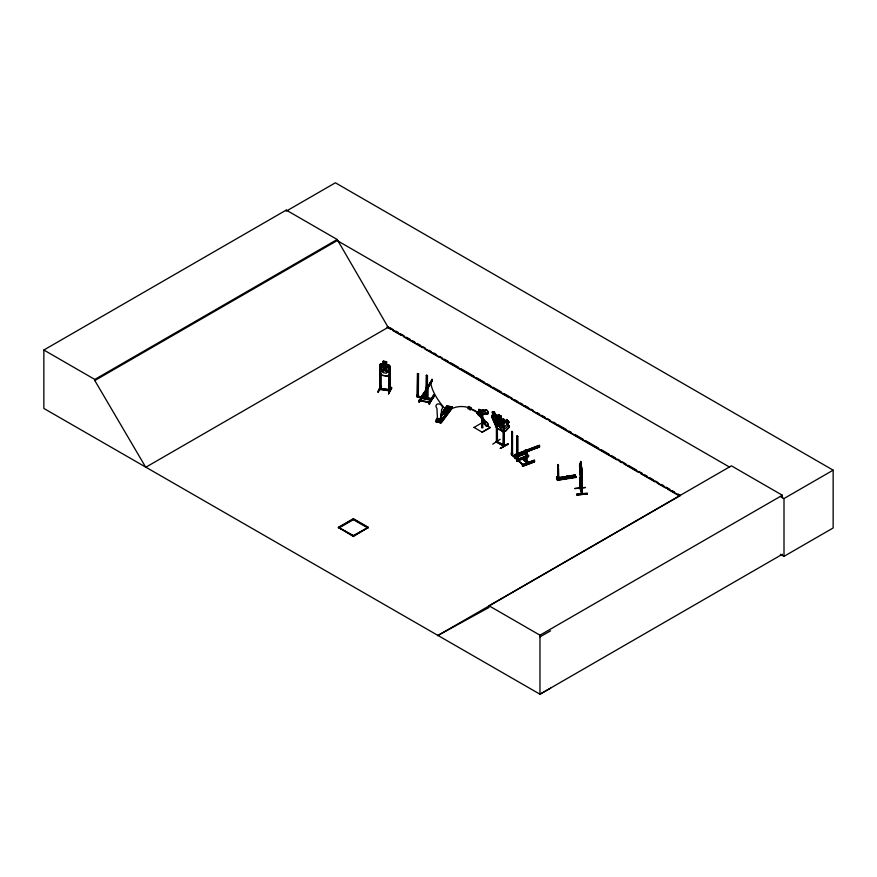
<?xml version="1.0" encoding="UTF-8"?>
<svg xmlns="http://www.w3.org/2000/svg" width="877" height="877" viewBox="0 0 877 877"><rect width="100%" height="100%" fill="white"/><g stroke="black" fill="none" stroke-linecap="round" stroke-linejoin="round"><path stroke-width="1.32" d="M478.469 412.826L478.678 414.152M511.949 431.385L511.894 454.461L512.475 454.966L512.53 431.89L511.949 431.385L511.521 454.604L512.113 455.185L512.53 453.124M511.576 431.528L512.157 432.032L512.102 455.108L511.521 454.604L517.868 459.581L517.814 436.417L516.86 436.055L516.86 459.186M418.307 397.073L418.537 373.723L417.562 373.525L417.331 396.875L418.537 396.459L431.221 398.849L431.221 400.296L421.727 398.432M421.914 398.114L427.505 399.21L427.636 387.82L426.946 388.018L427.691 387.798L427.691 398.882L417.244 396.985L417.562 373.525M558.287 464.81L558.506 478.776C558.123 476.211 557.103 476.869 556.862 478.414M558.506 468.307L558.649 478.754L557.958 476.978L557.202 477.603L557.158 477.044L557.136 479.017L557.027 476.704M556.994 477.592L557.268 477.318M557.619 468.548L558.265 464.437M558.057 477.428L557.739 467.978M417.342 395.253L417.244 396.985M417.441 394.738C419.107 394.288 418.252 399.506 418.559 394.957L417.441 394.738L417.441 396.667L422.188 397.588L422.045 398.29L422.232 395.67M438.621 420.072L440.802 420.609L441.559 409.504A3.541 2.664 36.2 0 0 441.559 405.415A3.541 2.664 36.2 0 0 436.943 404.297A3.541 2.664 36.2 0 0 436.943 408.386L437.535 419.809M580.015 488.105L581.725 494.102L581.999 470.357L582.175 494.091L581.55 492.753L582.098 492.633M580.64 487.744L579.982 487.316L579.982 488.215M476.518 412.486C478.941 411.225 459.57 404.144 476.825 411.971M574.983 488.434L585.463 487.426M438.697 419.93L438.226 419.327L439.377 418.68M439.399 418.658L438.303 419.557L439.399 419.009M438.555 418.954L438.193 419.93M439.026 418.658L438.862 419.557L439.026 418.504M496.459 441.295L497.182 441.668M504.045 446.075L503.519 445.768C503.639 443.17 502.258 447.16 504.089 446.108L504.078 431.177M438.697 418.691L438.292 419.776L438.829 418.581M557.619 467.551L557.904 464.909M491.69 416.509L496.733 428.184L491.613 416.564L491.865 415.369L493.521 415.314L492.107 412.08L494.332 411.872L495.516 415.161M491.778 416.542L492.019 415.424M557.64 477.263L557.915 469.732M567.101 477.033L567.496 476.474M568.647 477.154L567.682 476.595M484.74 422.802L479.237 414.996L484.696 423.021A2.357 1.359 60 0 0 486.472 426.178A2.357 1.359 60 0 0 487.974 424.654A2.357 1.359 60 0 0 485.672 422.034M484.948 422.681L484.904 422.911A2.357 1.359 60 0 0 486.68 426.058A2.357 1.359 60 0 0 488.182 424.534A2.357 1.359 60 0 0 485.88 421.914L479.971 414.251L485.474 422.056M580.684 471.87L580.991 470.204L581.484 474.676L581.473 467.978L580.157 462.957L580.826 464.832L580.662 461.455L580.695 488.588M422.429 395.231L422.33 395.933M423.054 395.9L422.889 398.454L422.188 395.417L422.188 398.311L425.477 392.753M502.894 431.484L503.628 429.16L503.628 421.585M508.835 425.674L504.165 419.272C501.458 417.88 499.506 423.218 498.531 425.356L503.299 431.89L505.47 431.265L509.219 427.132L507.564 423.766M498.673 425.279L499.978 423.372L502.115 427.362L500.504 423.043C503.727 421.519 500.942 418.373 500.022 422.122L497.928 418.307L499.484 422.473C496.13 424.139 499.21 427.384 499.375 423.054M388.664 376.299L389.816 373.657M500.153 439.3L492.742 444.135M380.574 389.498L379.675 389.366L379.862 366.016M386.527 364.591L386.56 361.686L383.161 361.225L383.161 364.065L380.87 363.714L388.708 364.931L389.925 366.049L389.914 390.912L388.917 390.506M380.717 389.541L380.793 366.158M386.56 361.686L386.417 364.668L388.094 365.873L388.094 371.19L386.417 373.207L383.271 372.714L381.594 370.182L381.594 364.865L383.271 364.185L383.304 361.269M389.892 373.755L388.741 376.408L380.87 375.115M388.708 364.931L386.56 364.525M388.982 375.586L388.96 390.835L388.982 367.419M380.563 386.121L377.768 392.096L381.078 385.781L378.195 392.107L381.057 385.781L380.53 386.132L381.078 386.264M389.903 367.562L388.884 367.627M380.695 388.643L379.752 388.281M380.695 388.39L389.903 389.848M380.892 389.3L380.892 388.456M388.884 390.758L389.103 389.695M391.361 387.371L388.588 393.773L391.909 387.919L391.339 387.371L388.588 393.773M391.416 387.744L388.686 393.707M497.358 428.71L497.445 442.359C495.582 443.236 496.799 439.454 496.799 441.942L504.078 446.141M438.04 419.425L438.785 419.327M418.537 373.723L417.419 373.766M426.244 398.684L426.463 375.29L427.439 375.488L427.494 398.629L422.747 397.698M427.439 375.488L426.321 375.531M425.827 390.21L426.014 387.47L426.573 390.046M419.031 400.636L424.084 392.962L419.502 400.734M426.573 387.579L425.827 387.798M422.045 395.878L432.208 379.401L432.208 380.848L422.188 396.864L426.956 388.774M422.1 397.676L418.987 402.039L421.629 397.588M432.208 379.401L422.232 396.842M428.272 386.494L431.692 380.706L431.692 379.335L432.208 380.848L422.703 396.93M426.639 391.306L422.747 398.421M426.375 397.928L417.463 396.656M426.463 375.29L426.189 398.728L426.014 392.403M427.307 397.018L426.189 396.81L427.307 397.018L427.274 398.882M426.386 398.991L425.882 398.86M427 399.079L427.439 398.607L426.408 398.41M429.05 404.001L434.148 396.371L433.589 394.814L429.094 402.598L429.05 404.001L434.104 396.327M419.074 400.252L429.697 402.269L429.609 404.111M429.566 402.696L434.148 394.924M493.433 415.358L492.764 416.498L495.034 422.429L497.073 424.896M567.123 476.913C569.03 475.148 568.636 478.798 567.123 476.989M436.56 421.826L437.327 422.001L435.99 421.344L436.001 419.82L437.13 418.274L437.513 419.568L436.373 421.124L440.506 422.133L441.646 419.37L442.03 420.971M436.373 421.124L437.513 418.362M437.798 418.778C438.511 425.641 435.825 416.652 439.289 419.14L439.289 421.673M441.23 413.977L447.182 405.744L452.072 406.939L440.528 422.802M440.736 414.942L447.182 405.744M446.656 407.564L441.054 415.216L446.777 407.564M438.763 419.765L438.599 419.48M441.383 415.292L447.073 407.673M440.89 416.268L447.336 407.367M439.289 419.14L437.7 418.91M440.407 417.627L447.599 407.794M440.506 417.649L447.719 407.805M440.506 422.133L441.646 419.37M441.975 419.294L449.945 408.331M450.329 408.079L439.892 422.451L450.372 408.265M441.8 420.532L450.712 408.518M441.328 421.705L452.072 406.939M447.237 406.226L452.466 407.652L441.274 422.955L435.606 421.596L436.373 421.771M439.147 418.899L438.774 419.239M508.956 422.232L507.487 423.81L508.035 425.718L505.426 428.59L503.299 428.436L501.403 425.838L501.501 423.207L504.111 420.335L505.59 421.212L507.049 419.491L505.645 421.026M506.961 419.535L509.077 422.275L507.597 423.854M508.989 425.608L509.131 427.187L505.327 431.221L503.299 431.78M557.29 479.653L575.805 476.649L576.057 477.417L557.52 480.289L557.388 478.754L573.986 476.036L558.079 478.458M575.86 477L557.399 480.037L556.61 477.888M574.983 475.148L573.174 475.356M575.18 475.586L556.632 478.393M575.805 476.649L557.202 479.598M479.237 414.996L479.971 414.251M480.136 414.174L479.522 412.837M380.903 363.648L379.796 364.569L379.851 389.421L389.914 390.912L389.816 366.071M379.905 364.624L380.947 363.758M568.57 477.099L567.101 476.869M581.637 493.521C583.402 495.308 577.79 479.456 580.442 477.231M582.153 493.192L580.256 488.149M450.866 407.29L452.083 407.224M452.444 407.673L440.89 422.67M440.199 422.714L440.89 422.517L440.506 420.927M438.588 419.688L438.171 419.316M476.562 411.631L478.414 412.705L478.425 414.021L476.573 412.946L476.562 411.631L478.623 412.585M476.573 412.946L476.77 411.51M479.456 413.188L479.456 409.647L481.55 410.392L481.55 410.995L478.941 409.351L479.456 415.555L483.37 413.253L486.658 413.352L486.658 413.955L480.223 415.029M503.551 445.746L503.398 422.626M504.078 423.01L503.135 422.78M503.058 445.253C508.178 445.954 486.351 437.206 504.045 445.231M503.069 445.944L503.398 430.793M507.761 443.598L508.178 444.321L500.296 448.443L507.816 443.663M500.296 448.443L507.86 444.08M550.581 688.171L539.969 694.211L43.85 408.441L43.85 350.022L286.242 210.085L337.196 239.498L388.149 327.329L679.894 495.757L437.491 635.704M43.85 350.022L94.804 379.445L337.196 239.498M146.327 466.948L145.746 467.277L94.804 380.53L337.196 240.583L729.653 467.167M145.746 467.277L388.719 327M478.678 412.705L479.697 413.111M478.469 413.56L477.844 412.957M478.513 413.801L479.708 414.931M484.948 411.412L484.685 411.247A2.357 1.359 60 0 1 486.461 410.151A2.357 1.359 60 0 1 487.963 413.407A2.357 1.359 60 0 1 485.672 413.374L485.88 413.253A2.357 1.359 60 0 0 488.171 413.286A2.357 1.359 60 0 0 486.669 410.03A2.357 1.359 60 0 0 484.893 411.127L479.313 412.957M482.646 413.681L481.495 414.339L479.829 413.374M473.997 427.494L482.131 422.67L490.265 427.494L482.131 432.186L473.997 427.373M495.472 415.095L496.952 415.051M496.853 414.996L499.057 418.45M498.125 416.005L498.969 418.493M496.404 417.397L497.314 416.882M498.783 417.737L497.281 416.761L496.327 417.32L496.327 424.961L497.314 428.162L502.981 431.44M497.193 416.816C498.892 415.764 505.667 423.777 503.014 420.083L501.337 419.107L501.337 416.268L501.173 419.206M501.337 419.107L502.488 420.817L502.488 426.123L501.249 427.691L498.947 426.365L497.719 423.383L497.719 418.066L498.947 417.825L498.947 414.985M496.404 424.906L497.248 428.228M509.077 422.275L506.983 419.677M503.793 429.182L502.959 431.616L497.171 428.272M338.369 527.34L353.387 518.669L368.406 527.34L353.387 536.494L338.369 527.34L353.387 536.011L368.406 527.34M338.369 527.822L353.387 519.151L368.406 527.822M353.387 519.633L339.202 527.822L353.387 535.529L367.573 527.822L353.387 519.633L353.387 518.669M438.062 635.376L489.015 607.465L489.015 605.777L731.407 465.83L782.361 495.253L782.361 497.928M489.015 605.777L539.969 635.2L782.361 495.253M780.453 496.492L784.005 498.542L833.15 470.16L833.15 527.976L784.005 556.347L780.442 554.297M782.361 554.264L539.969 694.211L539.969 635.2M539.969 636.877L550.581 630.837M479.862 414.788L482.745 413.856L482.745 427.833L481.703 427.833L481.703 413.856M379.862 388.292L379.905 389.125L390.013 390.703M380.804 388.664L379.862 388.544M380.892 388.697L389.827 389.772M516.86 436.055L517.814 436.417M511.444 452.762L512.596 453.135L511.444 452.762L511.444 454.692L523.021 464.887L516.75 459.285M511.444 454.692L511.927 452.565M525.323 459.723L525.751 449.671L525.981 460.282M512.53 455.02L512.113 453.288M525.257 449.868L526.079 449.956M514.733 457.619L514.733 454.724L539.519 445.483L539.519 446.93L514.733 456.172M514.755 454.79L539.223 445.264L539.519 446.93M539.519 445.483L514.656 455.141L515.709 454.834M526.737 461.598L526.737 450.515L525.915 450.427L525.915 460.063M514.733 454.724L515.15 457.969L516.125 457.586L516.125 455.185L515.15 455.569M517.178 455.218L525.761 451.874M528.184 450.931L539.498 446.875L515.04 456.402M517.079 456.226L526.803 452.85L514.656 457.553M515.04 457.849L526.803 453.332M517.211 458.528L512.102 454.768L517.211 458.528L517.233 435.913M517.233 459.044L517.441 459.68L517.441 436.56M516.509 459.625L516.717 457.279L517.868 457.651L517.211 457.092M517.682 459.164L528.579 455.327L528.579 456.774L516.805 461.291L516.805 459.921L528.579 455.327M517.682 460.611L521.223 459.219M523.547 458.32L528.239 456.489M522.473 464.755L534.51 460.414L534.51 461.861L522.747 466.378M516.542 459.57L522.977 464.7M522.747 464.996L534.51 460.414M534.51 461.861L534.181 460.129L522.44 464.7L522.44 466.147L534.488 461.806M479.456 415.555L486.658 413.352L480.223 414.931M480.048 414.547L485.683 413.012M496.601 441.032L497.325 441.405M558.649 466.202L558.419 465.347M556.763 478.699L556.544 476.924L558.419 476.639L559.34 479.62L559.263 478.458L557.388 478.754M558.496 476.792L556.544 476.924M566.487 476.386L568.373 475.904L569.283 477.877M570.039 475.849L571.925 475.356L572.834 477.329M575.06 475.202L556.457 478.009L575.104 475.422M557.344 479.905L575.992 477.044L575.06 474.863M439.673 422.593L440.298 422.736M581.604 467.638L581.122 463.451L581.1 474.852L580.278 469.732M580.168 488.73L580.092 463.33C578.195 462.793 581.944 485.419 581.703 476.924M580.146 474.413L581.604 478.919M575.005 488.577L585.474 487.557M580.234 488.697L580.596 476.419M581.615 492.852L580.486 488.127M576.759 494.135L587.239 493.17L587.327 493.948L576.858 494.957L576.77 494.222M587.327 493.926L576.858 494.935M492.216 412.19L494.31 411.982L495.439 415.205L496.908 416.191M491.931 415.479L496.864 415.106M503.716 421.541L503.793 446.338L503.902 445.494M481.703 427.231L482.745 427.231M383.271 361.335L386.45 361.762M379.763 366.213L380.695 366.367M388.686 376.233L380.914 375.104L379.829 372.133L380.837 375.181M484.049 413.484L486.658 413.955M423.218 396.919L426.386 397.544M427.505 397.763L431.418 398.52M428.809 399.463L431.418 399.967M418.987 400.592L429.62 402.609M417.463 396.634L418.45 396.832M438.708 419.962L440.879 420.489M503.036 418.844L505.667 421.168M503.826 446.294L496.415 442.074L496.404 417.266M833.15 470.16L335.398 182.789L286.242 211.16L286.242 210.085M389.903 327.68L393.466 329.741M395.834 331.1L398.202 332.471M400.581 333.841L404.133 335.902M406.511 337.272L410.063 339.322M412.431 340.693L414.81 342.063M417.178 343.433L420.741 345.483M423.109 346.853L425.477 348.224M429.039 350.274L431.407 351.644M433.786 353.014L436.154 354.385M439.717 356.435L442.085 357.805M444.453 359.175L448.015 361.236M450.383 362.607L458.693 367.397M461.061 368.768L474.106 376.299M476.474 377.669L484.784 382.46M487.152 383.83L490.703 385.88M493.082 387.25L501.381 392.041M503.749 393.411L512.058 398.202M514.426 399.572L517.989 401.633M520.357 403.003L522.725 404.363M525.104 405.733L528.656 407.794M531.034 409.164L533.402 410.535M536.965 412.585L539.333 413.955M541.701 415.325L545.264 417.375M547.632 418.746L550.011 420.116M553.562 422.166L555.93 423.536M558.309 424.906L566.608 429.697M568.976 431.067L571.355 432.438M574.906 434.499L583.216 439.289M585.584 440.66L598.629 448.191M600.997 449.561L609.307 454.352M611.675 455.722L615.237 457.772M617.605 459.142L619.973 460.513M622.352 461.883L625.904 463.933M628.283 465.303L636.581 470.094M638.949 471.464L642.512 473.525M644.88 474.895L647.248 476.266M649.627 477.625L653.179 479.686M655.558 481.056L657.925 482.427M661.488 484.477L663.856 485.847M666.224 487.217L669.787 489.267M672.155 490.638L674.534 492.008M678.085 494.058L680.464 495.428M386.976 327.132L390.528 329.182M392.896 330.552L401.195 335.343M403.563 336.713L422.528 347.654M424.896 349.024L439.125 357.235M441.493 358.605L509.044 397.61M511.412 398.98L530.377 409.921M532.745 411.291L546.974 419.502M549.342 420.872L616.893 459.877M619.261 461.247L621.64 462.607M624.007 463.977L638.226 472.188M640.594 473.558L654.823 481.769M657.191 483.139L665.49 487.93M667.857 489.3L679.708 496.141M501.337 416.268L498.783 414.887L498.87 417.88M498.87 415.029L501.173 416.356M476.781 412.826L478.634 413.9M481.55 410.995L478.941 409.351L480.322 411.609M496.349 441.274L496.941 442.457M580.574 487.316L580.157 487.787M526.737 450.515L526.397 460.118M525.597 450.109L525.597 459.954M525.981 450.438L526.255 460.524M528.557 462.322L522.944 457.52L522.944 458.967L525.915 461.51M516.125 455.185L516.049 457.52M522.44 466.147L522.769 464.744M497.325 442.238L496.733 441.92L496.678 418.8L497.182 442.512M388.664 365.018L389.783 366.137M582.076 493.543L581.999 470.357M573.174 475.159L574.095 477.132M570.039 475.641L570.96 477.614M566.487 476.189L567.408 478.162M556.862 476.726L557.18 477.45M557.027 478.393L557.301 478.995M580.64 471.793L580.508 464.667L580.98 468.899L581.385 467.627M496.744 418.636L495.845 416.268L493.839 416.422L496.108 422.352M575.279 475.805L556.709 478.447M580.552 461.466L581.221 463.462M580.563 461.62L581.012 463.615M580.662 463.374L581.012 464.569M479.456 409.647L479.697 412.135M580.092 470.96L580.267 474.402M784.005 498.542L784.005 556.347M581.791 469.239L581.813 494.135M558.419 476.639L558.419 477.647M526.671 450.515L526.671 461.598M516.838 459.899L516.838 461.346L516.509 459.384M490.265 427.494L482.131 432.186M437.13 418.274L437.13 419.776M433.589 394.814L433.589 396.261M429.697 402.269L418.987 400.35L418.987 402.039M426.573 392.512L426.573 397.434M426.014 387.47L426.047 389.969M425.882 387.777L425.882 390.243M425.882 392.71L425.882 397.632M425.827 392.611L425.827 397.434M423.525 392.852L423.525 394.288M419.546 400.701L419.546 402.148M380.793 372.955L380.804 389.498M353.387 535.529L353.387 536.494M94.804 379.445L94.804 380.53M446.601 410.48A41.318 17.167 43.1 0 1 430.771 382.558M446.185 412.311A45.955 32.131 73.8 0 1 467.967 407.399M479.138 415.084A2.061 1.195 60 0 1 478.382 411.949A2.061 1.195 60 0 1 480.826 413.703A2.061 1.195 60 0 1 479.522 415.358M468.757 408.726A1.326 0.767 -60 0 1 467.814 408.112A1.326 0.767 -60 0 1 468.899 406.49A1.326 0.767 -60 0 1 469.655 407.399M483.698 410.644L484.214 411.291L483.698 410.644M387.831 372.265L386.746 372.188L384.904 369.151C383.6 373.207 379.489 371.848 384.181 368.417C379.675 363.67 383.633 363.747 384.85 367.88C386.143 364.043 390.122 365.38 385.573 368.658L387.831 372.265M505.119 421.727L502.521 424.6L504.418 427.198L507.016 424.325L505.119 421.727M507.092 420.401L506.621 420.916L507.838 422.582L508.309 422.067L507.092 420.401M480.969 410.666L479.829 411.335L481.495 412.3L482.646 411.631L480.969 410.666M482.854 409.581L481.703 410.25L483.37 411.214L484.521 410.546L482.854 409.581M581.615 467.562L581.703 469.283L581.615 467.562M587.239 493.532L576.77 494.595L587.25 493.587M494.069 412.585L492.775 412.683L493.181 413.747L494.475 413.648L494.069 412.585M385.858 362.212L383.841 361.894L383.841 362.848L385.858 363.155L385.858 362.212M386.417 365.621L383.271 365.128L383.271 370.445L386.417 370.927L386.417 365.621M450.942 408.485L446.042 407.301L450.942 408.485M450.175 409.526L445.286 408.331L450.175 409.526M449.046 411.072L444.157 409.888L449.046 411.072M448.026 412.453L443.137 411.258L448.026 412.453M446.897 414.01L441.997 412.815L446.897 414.01M500.844 416.553L499.364 415.698L499.364 416.641L500.844 417.496L500.844 416.553M501.249 420.105L498.947 418.778L498.947 424.084L501.249 425.411L501.249 420.105M528.064 462.508L522.462 457.706L522.462 459.153L528.064 463.955L528.064 462.508M581.1 467.266L580.563 465.413L581.1 472.582L581.1 467.266M444.288 412.935A1.184 0.68 0 0 0 446.185 412.486A1.184 0.68 0 0 0 444.573 411.762A1.184 0.68 0 0 0 444.288 412.935M477.526 413.144A2.061 1.195 60 0 0 479.73 415.851A2.061 1.195 60 0 0 479.708 412.924A2.061 1.195 60 0 0 477.526 413.144M470.423 409.691A1.326 0.767 -60 0 0 471.223 407.597A1.326 0.767 -60 0 0 469.601 408.55A1.326 0.767 -60 0 0 470.423 409.691M444.288 413.177A1.184 0.68 0 0 0 446.185 412.727A1.184 0.68 0 0 0 444.573 412.004A1.184 0.68 0 0 0 444.288 413.177"/></g></svg>
